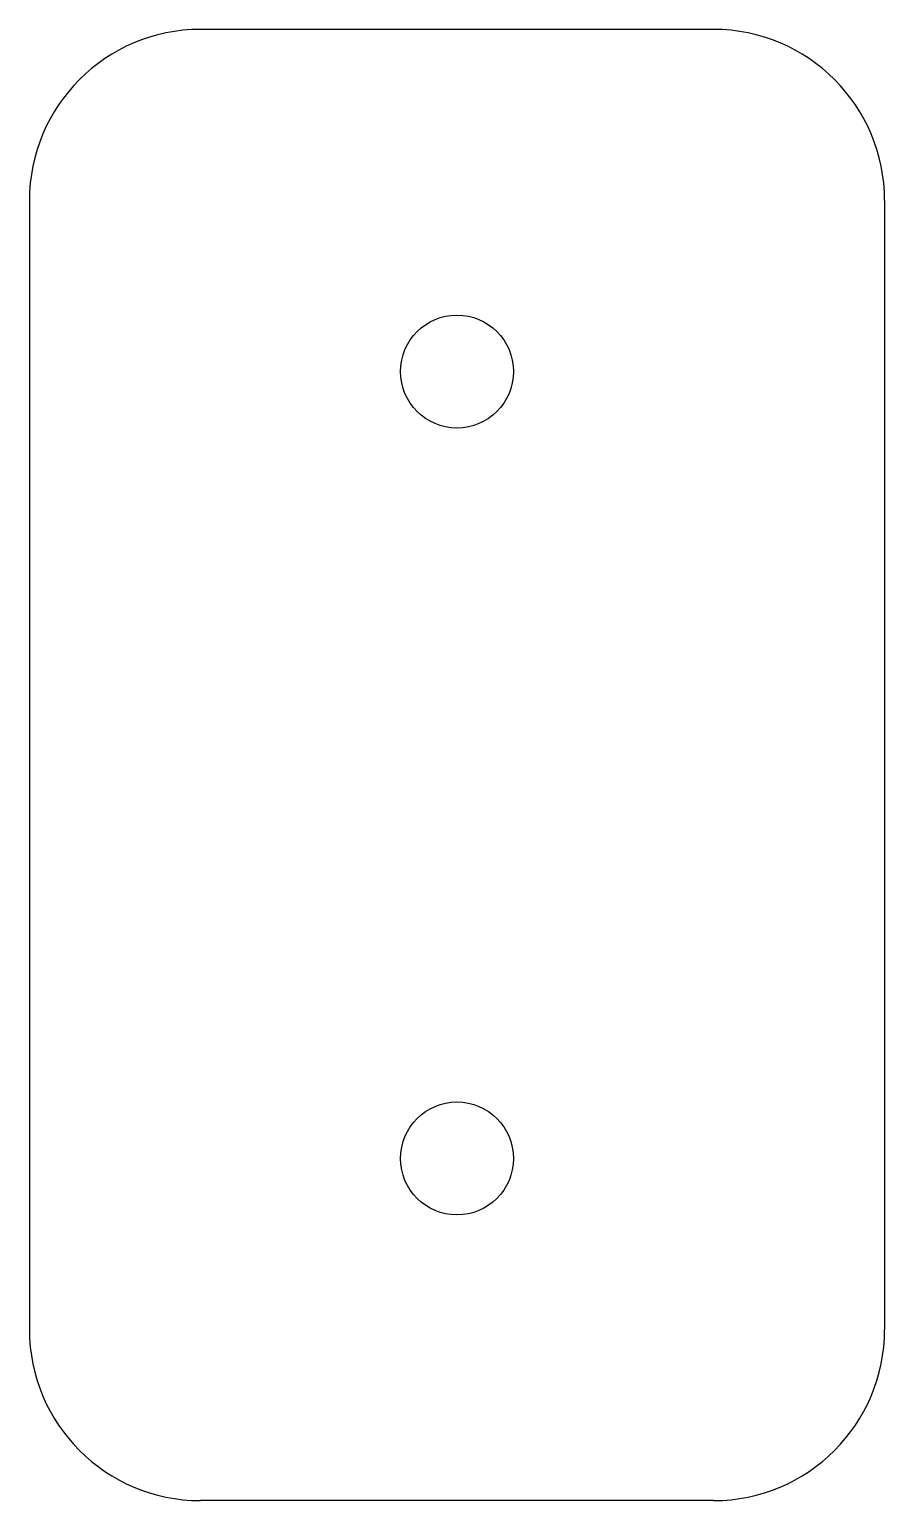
# Model space of a CAD drawing. Header units: millimetres. Extents: x -25 to 25, y -40 to 46.
import ezdxf

# ---------------------------------------------------------------- set-up
doc = ezdxf.new("R2010")
doc.units = ezdxf.units.MM

msp = doc.modelspace()

# ---------------------------------------------------------------- linework, layer by layer
at = {"color": 7, "linetype": 'Continuous', "lineweight": 25}
for p, q in [((15.019, 46), (-14.981, 46)), ((-24.981, 36), (-24.981, -30)), ((25.019, 36), (25.019, -30)), ((15.019, -40), (-14.981, -40))]:
    msp.add_line(p, q, dxfattribs=at)
for centre in [(0.019, 26), (0.019, -20)]:
    msp.add_circle(centre, 3.3, dxfattribs=at)
for centre, start, end in [((-14.981, 36), 90, 180), ((15.019, 36), 0, 90), ((-14.981, -30), 180, 270), ((15.019, -30), 270, 0)]:
    msp.add_arc(centre, 10, start, end, dxfattribs=at)

doc.saveas('drawing.dxf')
